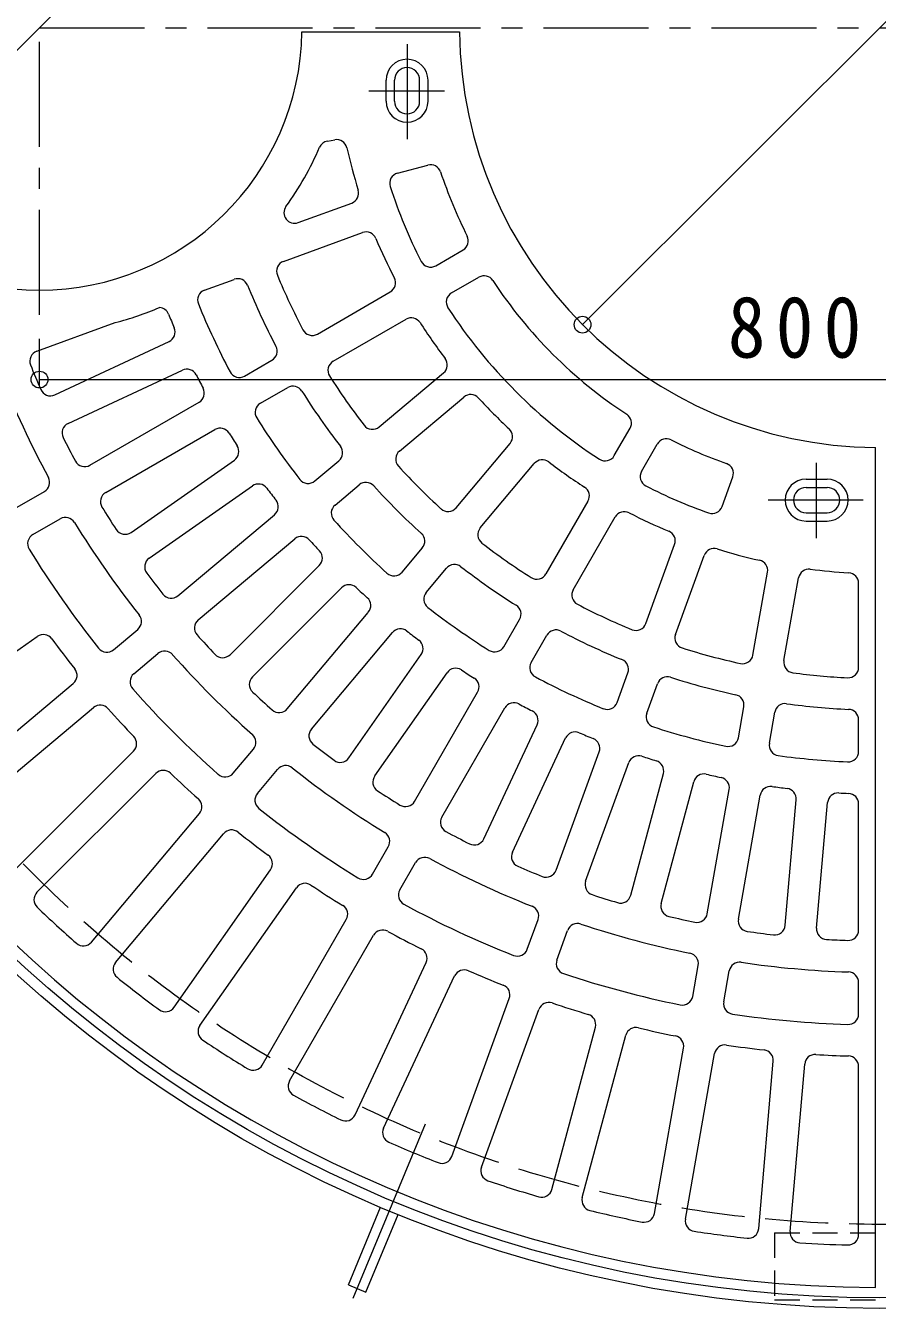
# Model space of a CAD drawing. Units: millimetres at full size, sheet at 1:10; details may follow other scales. Extents: x -1674 to 1760, y -1368 to 1200.
# Drawn here: x -1282 to -877, y -105 to 506 of the extents above; entities that cross this region are included whole.
import ezdxf

# ---------------------------------------------------------------- set-up
doc = ezdxf.new("R2010")
doc.units = ezdxf.units.MM
doc.header["$LTSCALE"] = 10
doc.header["$PDMODE"] = 32
doc.header["$PDSIZE"] = 8
for name, pattern in [('CHAIN1', [8, 5, -1, 1, -1]), ('CHAIN2', [12, 9, -1, 1, -1]), ('DASHED1', [1.8, 1.2, -0.6]), ('DASHED3', [4, 3, -1])]:
    doc.linetypes.add(name, pattern=pattern)
for name, color, linetype, lineweight in [('0-1', 2, 'Continuous', 18), ('0-2', 3, 'Continuous', 18), ('0-4', 7, 'Continuous', 18)]:
    doc.layers.add(name, color=color, linetype=linetype, lineweight=lineweight)
doc.styles.add('ＭＳ ゴシック', font='')
doc.styles.get('ＭＳ ゴシック').set_extended_font_data('MS Gothic')

msp = doc.modelspace()

# ---------------------------------------------------------------- linework, layer by layer
at = {"layer": '0-1', "linetype": 'CHAIN1'}
msp.add_line((-1275.87, 505.27), (-181.63, 505.27), dxfattribs=at)
at = {"layer": '0-1', "linetype": 'CHAIN2'}
msp.add_line((-1126.55, -99.93), (-1090.09, -11.9), dxfattribs=at)
at = {"layer": '0-1'}
for p, q in [((-1128.77, -93.53), (-1113.47, -56.57)), ((-1120.46, -96.97), (-1105.15, -60.02)), ((-1128.77, -93.53), (-1120.46, -96.97))]:
    msp.add_line(p, q, dxfattribs=at)
at = {"layer": '0-1', "linetype": 'DASHED1'}
for p, q in [((-925.87, -68.73), (-925.87, -100.73)), ((-925.87, -68.73), (-825.87, -68.73)), ((-925.87, -100.73), (-825.87, -100.73))]:
    msp.add_line(p, q, dxfattribs=at)
at = {"layer": '0-1'}
for radius in [610, 605]:
    msp.add_circle((-875.87, 505.27), radius, dxfattribs=at)
at = {"layer": '0-1', "linetype": 'DASHED3'}
msp.add_circle((-875.87, 505.27), 570, dxfattribs=at)
at = {"layer": '0-2', "linetype": 'CHAIN1'}
for p, q in [((-1275.87, 368.52), (-1275.87, 505.27)), ((-1100.86, 497.47), (-1100.86, 452.18)), ((-1119, 475.27), (-1083.07, 475.27)), ((-905.87, 262.14), (-905.87, 298.07)), ((-883.67, 280.28), (-928.97, 280.28))]:
    msp.add_line(p, q, dxfattribs=at)
at = {"layer": '0-2'}
for p, q in [((-1150.89, 503.27), (-1075.86, 503.27)), ((-1110.86, 470.27), (-1110.86, 480.27)), ((-1106.86, 470.27), (-1106.86, 480.27)), ((-1094.86, 470.27), (-1094.86, 480.27)), ((-1090.86, 470.27), (-1090.86, 480.27)), ((-1138.79, 451.29), (-1135.25, 451.92)), ((-1105.44, 435.99), (-1090.93, 439.88)), ((-1152.76, 412.47), (-1127.18, 421.78)), ((-1159.67, 393.99), (-1122.05, 407.69)), ((-1087.18, 391.93), (-1074.18, 399.44)), ((-1197.29, 380.3), (-1183.18, 385.43)), ((-1079.68, 378.94), (-1066.67, 386.45)), ((-1143.54, 359.39), (-1108.86, 379.41)), ((-1277.2, 351.21), (-1239.79, 364.83)), ((-1136.04, 346.4), (-1101.36, 366.42)), ((-1268.59, 330.42), (-1214.18, 355.79)), ((-1262.25, 316.82), (-1207.84, 342.19)), ((-1178.2, 339.38), (-1165.2, 346.88)), ((-1114.14, 315.13), (-1083.47, 340.86)), ((-1170.7, 326.39), (-1157.7, 333.89)), ((-1251.85, 296.85), (-1199.87, 326.87)), ((-1104.5, 303.63), (-1073.83, 329.37)), ((-1244.35, 283.86), (-1192.37, 313.88)), ((-1002.2, 301.45), (-994.69, 314.46)), ((-1077.5, 276.64), (-1051.77, 307.31)), ((-989.21, 293.96), (-981.7, 306.96)), ((-877.87, -94.73), (-877.87, 305.28)), ((-1232.26, 264.88), (-1183.09, 299.31)), ((-1144.8, 289.4), (-1133.31, 299.04)), ((-1066.01, 267), (-1040.28, 297.67)), ((-1135.16, 277.9), (-1123.66, 287.55)), ((-950.9, 277.19), (-945.77, 291.29)), ((-910.87, 290.28), (-900.87, 290.28)), ((-1286.51, 276.85), (-1273.51, 284.35)), ((-1223.66, 252.59), (-1174.48, 287.02)), ((-910.87, 286.28), (-900.87, 286.28)), ((-1014.72, 279.77), (-1034.74, 245.1)), ((-1279.01, 263.85), (-1266.01, 271.36)), ((-1209.95, 234.73), (-1163.97, 273.32)), ((-1021.75, 237.6), (-1001.73, 272.27)), ((-910.87, 274.28), (-900.87, 274.28)), ((-910.87, 270.28), (-900.87, 270.28)), ((-1200.31, 223.24), (-1154.33, 261.82)), ((-1103.23, 245.97), (-1093.58, 257.47)), ((-987.15, 221.46), (-973.46, 259.08)), ((-973.05, 216.33), (-959.36, 253.95)), ((-1185.1, 206.64), (-1142.65, 249.09)), ((-1091.74, 236.33), (-1082.09, 247.83)), ((-936.18, 206.45), (-929.23, 245.88)), ((-1174.5, 196.03), (-1132.05, 238.48)), ((-921.41, 203.84), (-914.45, 243.27)), ((-885.87, 200.63), (-885.87, 240.68)), ((-1157.9, 180.83), (-1119.31, 226.81)), ((-1054.75, 210.43), (-1047.25, 223.43)), ((-1342.47, 169.39), (-1276.92, 215.29)), ((-1240.61, 209.01), (-1229.11, 218.65)), ((-1146.41, 171.18), (-1107.82, 217.17)), ((-1041.76, 202.93), (-1034.26, 215.93)), ((-1230.96, 197.52), (-1219.47, 207.16)), ((-1128.55, 157.48), (-1094.12, 206.65)), ((-1116.26, 148.87), (-1081.83, 198.05)), ((-1000.84, 183.85), (-995.71, 197.95)), ((-1321.06, 141.5), (-1259.76, 192.93)), ((-986.75, 178.71), (-981.61, 192.82)), ((-1097.28, 136.78), (-1067.26, 188.77)), ((-1311.42, 130), (-1250.12, 181.44)), ((-1084.29, 129.28), (-1054.27, 181.26)), ((-943.13, 167.03), (-940.52, 181.81)), ((-928.36, 164.42), (-925.75, 179.2)), ((-1064.32, 118.88), (-1038.95, 173.29)), ((-885.87, 160.58), (-885.87, 175.6)), ((-1050.73, 112.54), (-1025.36, 166.95)), ((-1287.67, 104.08), (-1231.08, 160.66)), ((-1183.62, 150.17), (-1173.98, 161.67)), ((-1029.93, 103.93), (-1009.4, 160.34)), ((-1015.83, 98.8), (-995.3, 155.21)), ((-1277.06, 93.47), (-1220.48, 150.06)), ((-1172.13, 140.53), (-1162.48, 152.02)), ((-994.36, 92.03), (-978.83, 150.01)), ((-979.87, 88.15), (-964.34, 146.13)), ((-957.9, 83.27), (-947.47, 142.39)), ((-943.13, 80.67), (-932.7, 139.78)), ((-920.81, 77.73), (-915.58, 137.53)), ((-905.87, 76.42), (-900.63, 136.22)), ((-885.87, 75.52), (-885.87, 135.56)), ((-1251.13, 69.71), (-1199.7, 131.02)), ((-1239.64, 60.07), (-1188.21, 121.37)), ((-1117.28, 102.13), (-1109.78, 115.12)), ((-1211.75, 38.66), (-1165.85, 104.21)), ((-1104.29, 94.62), (-1096.79, 107.62)), ((-1199.46, 30.06), (-1153.56, 95.61)), ((-1169.8, 11.17), (-1129.79, 80.47)), ((-1043.61, 66.33), (-1038.48, 80.43)), ((-1029.52, 61.19), (-1024.39, 75.3)), ((-1156.81, 3.66), (-1116.8, 72.97)), ((-1125.62, -12.57), (-1091.8, 59.95)), ((-964.85, 43.87), (-962.24, 58.64)), ((-950.08, 41.26), (-947.47, 56.04)), ((-1112.02, -18.91), (-1078.21, 53.61)), ((-885.87, 35.5), (-885.87, 50.5)), ((-1079.54, -32.37), (-1052.17, 42.83)), ((-1065.44, -37.5), (-1038.07, 37.7)), ((-1031.9, -48.08), (-1011.19, 29.22)), ((-1017.42, -51.96), (-996.7, 25.34)), ((-983.08, -59.57), (-969.19, 19.24)), ((-968.31, -62.18), (-954.42, 16.63)), ((-933.45, -66.77), (-926.47, 12.95)), ((-918.51, -68.07), (-911.53, 11.64)), ((-885.87, -69.55), (-885.87, 10.48))]:
    msp.add_line(p, q, dxfattribs=at)
for centre, radius, start, end in [((-875.87, 505.27), 600, 180.19101, 269.80902), ((-1275.87, 505.27), 125, 180.91687, 359.08313), ((-875.87, 505.27), 200, 180.57303, 269.42705), ((-1100.86, 480.27), 10, 0, 180), ((-1100.86, 480.27), 6, 0, 180), ((-1100.86, 470.27), 10, 180, 0), ((-1100.86, 470.27), 6, 180, 0), ((-1275.87, 505.27), 145, 324.03281, 336.87973), ((-1137.92, 446.37), 5, 100.00092, 156.88007), ((-1134.38, 446.99), 5, 12.70279, 99.99951), ((-875.87, 505.27), 260, 192.70375, 197.29633), ((-1089.63, 435.05), 5, 18.18269, 105.00017), ((-1104.14, 431.16), 5, 105.00017, 197.98607), ((-875.87, 505.27), 220, 198.18517, 206.81541), ((-1128.89, 426.48), 5, 289.99985, 17.29433), ((-875.87, 505.27), 245, 197.98586, 207.01471), ((-1154.47, 417.17), 5, 144.03232, 290.00032), ((-1120.34, 402.99), 5, 22.70279, 109.99951), ((-875.87, 505.27), 260, 202.70375, 207.29633), ((-1076.68, 403.77), 5, 300.00018, 26.81769), ((-1157.96, 389.29), 5, 109.99951, 202.34775), ((-1089.68, 396.26), 5, 207.01575, 300.00018), ((-1181.47, 380.74), 5, 22.17317, 109.99951), ((-875.87, 505.27), 310, 202.34886, 207.65103), ((-1111.36, 383.74), 5, 299.99985, 27.29433), ((-1064.17, 382.12), 5, 33.18774, 119.9998), ((-1195.58, 375.6), 5, 109.99852, 202.07494), ((-875.87, 505.27), 325, 202.17084, 207.82907), ((-1077.18, 374.61), 5, 119.9998, 212.98615), ((-875.87, 505.27), 220, 213.18533, 236.81573), ((-875.87, 505.27), 350, 202.07645, 207.92358), ((-1275.87, 505.27), 145, 284.40732, 293.2346), ((-1219.08, 367.05), 5, 21.93544, 85.24025), ((-875.87, 505.27), 365, 201.93604, 203.06393), ((-1098.86, 362.09), 5, 32.70279, 119.99951), ((-875.87, 505.27), 245, 212.9861, 237.01491), ((-1216.3, 360.32), 5, 295.00017, 23.06366), ((-1146.04, 363.72), 5, 207.65123, 299.99985), ((-875.87, 505.27), 260, 212.70375, 217.29633), ((-1275.49, 346.52), 5, 109.99951, 201.66319), ((-1167.7, 351.21), 5, 300.00117, 27.83032), ((-875.87, 505.27), 435, 201.66579, 203.33417), ((-1205.73, 337.66), 5, 26.93785, 115.00027), ((-1133.54, 342.07), 5, 119.99951, 212.34775), ((-1086.68, 344.69), 5, 309.99985, 37.29433), ((-875.87, 505.27), 450, 201.57423, 208.42566), ((-875.87, 505.27), 365, 206.93599, 208.06392), ((-1180.7, 343.71), 5, 207.92593, 300.00117), ((-875.87, 505.27), 310, 212.34886, 217.65103), ((-1270.7, 334.95), 5, 203.33188, 295.00017), ((-1202.37, 331.2), 5, 299.99985, 28.06329), ((-1155.2, 329.56), 5, 32.17317, 119.99951), ((-875.87, 505.27), 325, 212.17084, 217.82907), ((-1070.61, 325.54), 5, 42.70279, 129.99951), ((-1168.2, 322.05), 5, 119.99852, 212.07494), ((-875.87, 505.26), 260, 222.70375, 227.29633), ((-875.87, 505.27), 350, 212.07645, 217.92358), ((-999.02, 316.97), 5, 329.99878, 56.81619), ((-1260.14, 312.29), 5, 115.00017, 206.66525), ((-1189.87, 309.55), 5, 31.93544, 119.99951), ((-875.87, 505.27), 365, 211.93604, 213.06393), ((-1117.35, 318.96), 5, 217.65123, 309.99985), ((-1055.6, 310.52), 5, 319.99985, 47.29433), ((-875.87, 505.27), 435, 206.6658, 208.33418), ((-1185.95, 303.41), 5, 305.00017, 33.06366), ((-1136.52, 302.88), 5, 310.00117, 37.83032), ((-977.37, 304.46), 5, 63.1861, 149.99878), ((-875.87, 505.27), 220, 243.18549, 250.63667), ((-1101.28, 299.8), 5, 129.99951, 222.34775), ((-1036.45, 294.45), 5, 52.70279, 139.99951), ((-1006.53, 303.96), 5, 237.01541, 329.99878), ((-1254.35, 301.19), 5, 208.33261, 299.99985), ((-875.87, 505.26), 310, 222.34886, 227.65103), ((-875.87, 505.26), 260, 232.70375, 237.29633), ((-984.88, 291.46), 5, 149.99736, 242.98808), ((-950.47, 293), 5, 340.00282, 70.63492), ((-1276.01, 288.68), 5, 300.00117, 28.42776), ((-1171.62, 282.93), 5, 36.93785, 125.00027), ((-1148.02, 293.23), 5, 217.92593, 310.00117), ((-1120.45, 283.72), 5, 42.17317, 129.99951), ((-910.87, 280.28), 10, 90, 270), ((-900.87, 280.28), 10, 270, 90), ((-1241.85, 279.53), 5, 119.99951, 211.66319), ((-875.87, 505.27), 365, 216.93599, 218.06392), ((-875.87, 505.26), 325, 222.17084, 227.82907), ((-1019.05, 282.27), 5, 329.99985, 57.29433), ((-875.87, 505.27), 245, 242.98619, 250.59692), ((-910.87, 280.28), 6, 90, 270), ((-900.87, 280.28), 6, 270, 90), ((-875.87, 505.27), 435, 211.66579, 213.33417), ((-1167.18, 277.15), 5, 309.99985, 38.06329), ((-1131.95, 274.07), 5, 129.99852, 222.07494), ((-1081.33, 279.85), 5, 227.65123, 319.99985), ((-955.6, 278.9), 5, 250.59634, 340.00186), ((-1263.51, 267.03), 5, 31.57578, 119.99951), ((-875.87, 505.27), 450, 211.57423, 218.42566), ((-875.87, 505.26), 350, 222.07645, 227.92358), ((-997.4, 269.77), 5, 62.70279, 149.99951), ((-875.87, 505.26), 260, 242.70375, 247.29633), ((-1276.51, 259.52), 5, 119.99951, 211.52373), ((-1235.13, 268.97), 5, 213.33188, 305.00017), ((-1151.11, 257.99), 5, 41.93544, 129.99951), ((-1097.42, 260.69), 5, 320.00117, 47.83032), ((-1062.18, 263.78), 5, 139.99951, 232.34775), ((-978.15, 260.79), 5, 339.99985, 67.29433), ((-875.87, 505.27), 475, 211.52399, 218.47598), ((-875.87, 505.26), 365, 221.93604, 223.06393), ((-875.87, 505.26), 310, 232.34886, 237.65103), ((-954.66, 252.24), 5, 72.70279, 159.99951), ((-875.87, 505.26), 260, 252.70375, 257.29633), ((-1220.79, 248.49), 5, 125.00017, 216.66525), ((-1146.19, 252.62), 5, 315.00017, 43.06366), ((-934.15, 246.75), 5, 349.99985, 77.29433), ((-875.87, 505.27), 435, 216.6658, 218.33418), ((-1107.06, 249.19), 5, 227.92593, 320.00117), ((-1078.26, 244.61), 5, 52.17317, 139.99951), ((-875.87, 505.26), 325, 232.17084, 237.82907), ((-1039.07, 247.6), 5, 237.65123, 329.99985), ((-909.53, 242.4), 5, 82.70279, 169.99951), ((-875.87, 505.26), 260, 262.70375, 266.75606), ((-890.87, 240.68), 5, 0, 86.75624), ((-1128.51, 234.95), 5, 46.93785, 135.00027), ((-875.87, 505.26), 365, 226.93599, 228.06392), ((-1213.17, 238.56), 5, 218.33261, 309.99985), ((-1123.14, 230.03), 5, 319.99985, 48.06329), ((-1087.91, 233.12), 5, 139.99852, 232.07494), ((-1017.42, 235.1), 5, 149.99951, 242.34775), ((-875.87, 505.26), 350, 232.07645, 237.92358), ((-1051.58, 225.93), 5, 330.00117, 57.83032), ((-875.87, 505.26), 310, 242.34886, 247.65103), ((-1232.32, 222.49), 5, 310.00117, 38.42776), ((-1197.1, 219.41), 5, 129.99951, 221.66319), ((-991.85, 223.17), 5, 247.65123, 339.99985), ((-1274.05, 211.2), 5, 36.44609, 125.00017), ((-875.87, 505.27), 490, 216.44699, 218.55295), ((-875.87, 505.26), 435, 221.66579, 223.33417), ((-1103.99, 213.95), 5, 51.93544, 139.99951), ((-875.87, 505.26), 365, 231.93604, 233.06393), ((-1029.93, 213.43), 5, 62.17317, 149.99951), ((-875.87, 505.26), 325, 242.17084, 247.82907), ((-968.36, 214.62), 5, 159.99951, 252.34775), ((-1243.82, 212.84), 5, 218.4758, 310.00117), ((-1216.26, 203.33), 5, 41.57578, 129.99951), ((-1098.21, 209.52), 5, 325.00017, 53.06366), ((-1059.09, 212.93), 5, 237.92593, 330.00117), ((-875.87, 505.26), 310, 252.34886, 257.65103), ((-875.87, 505.26), 450, 221.57423, 228.42566), ((-1188.64, 210.18), 5, 223.33188, 315.00017), ((-1037.43, 200.43), 5, 149.99852, 242.07494), ((-1000.41, 199.66), 5, 340.00117, 67.83032), ((-941.1, 207.32), 5, 257.65123, 349.99985), ((-916.48, 202.97), 5, 169.99951, 262.34775), ((-1262.98, 196.76), 5, 309.99985, 38.55345), ((-1227.75, 193.69), 5, 129.99951, 221.52373), ((-1170.96, 192.5), 5, 135.00017, 226.66525), ((-1077.74, 195.18), 5, 56.93785, 145.00027), ((-875.87, 505.26), 365, 236.93599, 238.06392), ((-875.87, 505.26), 350, 242.07645, 247.92358), ((-976.91, 191.11), 5, 72.17317, 159.99951), ((-875.87, 505.26), 325, 252.17084, 257.82907), ((-875.87, 505.26), 310, 262.34886, 267.18187), ((-890.87, 200.63), 5, 267.18268, 0), ((-875.87, 505.26), 475, 221.52399, 228.47598), ((-1071.59, 191.27), 5, 329.99985, 58.06329), ((-875.87, 505.26), 435, 226.6658, 228.33418), ((-1049.94, 178.76), 5, 61.93544, 149.99951), ((-1005.54, 185.56), 5, 247.92593, 340.00117), ((-945.45, 182.68), 5, 350.00117, 77.83032), ((-920.83, 178.33), 5, 82.17317, 169.99951), ((-1246.91, 177.61), 5, 41.44856, 129.99951), ((-875.87, 505.26), 490, 221.44701, 223.55299), ((-1161.73, 184.04), 5, 228.33261, 319.99985), ((-875.87, 505.26), 365, 241.93604, 243.06393), ((-1043.48, 175.4), 5, 335.00017, 63.06366), ((-982.05, 177), 5, 159.99852, 252.07494), ((-875.87, 505.26), 325, 262.17084, 267.39551), ((-890.87, 175.6), 5, 0, 87.39589), ((-1142.58, 167.97), 5, 139.99951, 231.66319), ((-875.87, 505.26), 350, 252.07645, 257.92358), ((-1234.62, 164.2), 5, 315.00027, 43.55359), ((-1177.81, 164.88), 5, 320.00117, 48.42776), ((-1020.82, 164.84), 5, 66.93785, 155.00027), ((-875.87, 505.26), 365, 246.93599, 248.06392), ((-1014.09, 162.05), 5, 339.99985, 68.06329), ((-948.05, 167.89), 5, 257.92593, 350.00117), ((-875.87, 505.26), 435, 231.66579, 233.33417), ((-923.43, 163.55), 5, 169.99852, 262.07494), ((-890.87, 160.58), 5, 267.50958, 0), ((-1158.66, 148.81), 5, 51.57578, 139.99951), ((-1132.65, 160.35), 5, 233.33188, 325.00017), ((-990.6, 153.5), 5, 71.93544, 159.99951), ((-875.87, 505.26), 365, 251.93604, 253.06393), ((-983.66, 151.31), 5, 345.00017, 73.06366), ((-875.87, 505.26), 350, 262.07645, 267.50883), ((-1216.94, 146.52), 5, 46.44609, 135.00017), ((-875.87, 505.26), 490, 226.44699, 228.55295), ((-1187.45, 153.39), 5, 228.4758, 320.00117), ((-875.87, 505.26), 450, 231.57423, 238.42566), ((-1112.17, 146.01), 5, 145.00017, 236.66525), ((-959.51, 144.84), 5, 76.93785, 165.00027), ((-875.87, 505.26), 365, 256.93599, 258.06392), ((-952.4, 143.26), 5, 349.99985, 78.06329), ((-875.87, 505.26), 435, 236.6658, 238.33418), ((-927.78, 138.92), 5, 81.93544, 169.99951), ((-875.87, 505.26), 365, 261.93604, 263.06392), ((-920.56, 137.97), 5, 355.00017, 83.06366), ((-895.63, 135.79), 5, 86.93785, 175.00027), ((-875.87, 505.26), 365, 266.9391, 267.67725), ((-890.87, 135.56), 5, 0, 87.67717), ((-1203.53, 134.23), 5, 319.99985, 48.55345), ((-1168.3, 137.31), 5, 139.99951, 231.52373), ((-1101.61, 139.28), 5, 238.33261, 329.99985), ((-875.87, 505.26), 475, 231.52399, 238.47598), ((-1079.96, 126.78), 5, 149.99951, 241.66319), ((-1184.38, 118.16), 5, 51.44856, 139.99951), ((-875.87, 505.26), 435, 241.66579, 243.33417), ((-875.87, 505.26), 490, 231.44701, 233.55299), ((-1114.11, 117.62), 5, 330.00117, 58.42776), ((-1068.85, 121), 5, 243.33188, 335.00017), ((-1169.94, 107.08), 5, 325.00027, 53.55359), ((-1092.46, 105.12), 5, 61.57578, 149.99951), ((-1046.19, 110.43), 5, 155.00017, 246.66525), ((-875.87, 505.26), 450, 241.57423, 248.42566), ((-875.87, 505.26), 435, 246.6658, 248.33418), ((-1034.63, 105.64), 5, 248.33261, 339.99985), ((-1121.61, 104.62), 5, 238.4758, 330.00117), ((-1011.13, 97.09), 5, 159.99951, 251.66319), ((-1273.52, 89.94), 5, 135.00017, 226.24487), ((-1149.46, 92.74), 5, 56.44609, 145.00017), ((-875.87, 505.26), 490, 236.44699, 238.55295), ((-1099.96, 92.12), 5, 149.99951, 241.52373), ((-875.87, 505.26), 435, 251.66579, 253.33417), ((-999.19, 93.32), 5, 253.33188, 345.00017), ((-875.87, 505.26), 580, 226.24565, 228.75435), ((-1134.12, 82.97), 5, 329.99985, 58.55345), ((-875.87, 505.26), 475, 241.52399, 248.47598), ((-1043.18, 82.14), 5, 340.00117, 68.42776), ((-975.04, 86.85), 5, 165.00017, 256.66525), ((-875.87, 505.26), 435, 256.6658, 258.33418), ((-962.82, 84.14), 5, 258.33261, 349.99985), ((-938.2, 79.8), 5, 169.99951, 261.66319), ((-1112.47, 70.47), 5, 61.44856, 149.99951), ((-875.87, 505.26), 490, 241.44701, 243.55299), ((-1019.69, 73.58), 5, 71.57578, 159.99951), ((-875.87, 505.26), 450, 251.57423, 258.42566), ((-875.87, 505.26), 435, 261.66579, 263.33417), ((-925.79, 78.16), 5, 263.33188, 355.00017), ((-900.88, 75.98), 5, 175.00017, 266.66525), ((-890.87, 75.52), 5, 268.00099, 0), ((-1254.96, 72.93), 5, 228.75677, 319.99985), ((-875.87, 505.26), 435, 266.6658, 268.00148), ((-1096.33, 62.06), 5, 335.00027, 63.55359), ((-1048.31, 68.04), 5, 248.4758, 340.00117), ((-1024.82, 59.48), 5, 159.99951, 251.52373), ((-967.16, 59.51), 5, 350.00117, 78.42776), ((-1235.81, 56.86), 5, 139.99951, 231.24564), ((-1073.67, 51.5), 5, 66.44609, 155.00017), ((-875.87, 505.26), 490, 246.44699, 248.55295), ((-942.54, 55.17), 5, 81.57578, 169.99951), ((-875.87, 505.26), 450, 261.57423, 268.11133), ((-890.87, 50.5), 5, 0, 88.11185), ((-875.87, 505.26), 580, 231.24564, 233.75433), ((-1056.87, 44.54), 5, 339.99985, 68.55345), ((-875.87, 505.26), 475, 251.52399, 258.47598), ((-969.77, 44.73), 5, 258.4758, 350.00117), ((-1215.84, 41.53), 5, 233.75256, 325.00027), ((-1033.37, 35.98), 5, 71.44856, 159.99951), ((-875.87, 505.26), 490, 251.44701, 253.55299), ((-945.15, 40.39), 5, 169.99951, 261.52373), ((-1016.02, 30.51), 5, 345.00027, 73.55359), ((-875.87, 505.26), 475, 261.52399, 268.17163), ((-890.87, 35.5), 5, 268.17143, 0), ((-1195.36, 27.19), 5, 145.00017, 236.24487), ((-991.87, 24.04), 5, 76.44609, 165.00017), ((-875.87, 505.26), 490, 256.44699, 258.55295), ((-974.11, 20.11), 5, 349.99985, 78.55345), ((-875.87, 505.26), 580, 236.24565, 238.75435), ((-949.49, 15.76), 5, 81.44856, 169.99951), ((-875.87, 505.26), 490, 261.44701, 263.55299), ((-931.46, 13.39), 5, 355.00027, 83.55359), ((-906.55, 11.21), 5, 86.44609, 175.00017), ((-875.87, 505.26), 490, 266.44699, 268.26399), ((-890.87, 10.48), 5, 0, 88.26508), ((-1174.13, 13.67), 5, 238.75677, 329.99985), ((-1152.48, 1.17), 5, 149.99951, 241.24564), ((-875.87, 505.26), 580, 241.24564, 243.75433), ((-1130.15, -10.46), 5, 243.75256, 335.00027), ((-1107.49, -21.03), 5, 155.00017, 246.24487), ((-875.87, 505.26), 580, 246.24565, 248.75435), ((-1084.23, -30.66), 5, 248.75677, 339.99985), ((-1060.74, -39.21), 5, 159.99951, 251.24564), ((-875.87, 505.26), 580, 251.24564, 253.75433), ((-1036.73, -46.78), 5, 253.75256, 345.00027), ((-1012.59, -53.25), 5, 165.00017, 256.24487), ((-875.87, 505.26), 580, 256.24565, 258.75435), ((-988.01, -58.7), 5, 258.75677, 349.99985), ((-963.39, -63.04), 5, 169.99951, 261.24564), ((-938.43, -66.33), 5, 263.75256, 355.00027), ((-875.87, 505.26), 580, 261.24564, 263.75433), ((-913.53, -68.51), 5, 175.00017, 266.24487), ((-890.87, -69.55), 5, 268.50676, 0), ((-875.87, 505.26), 580, 266.24565, 268.5056)]:
    msp.add_arc(centre, radius, start, end, dxfattribs=at)
at = {"layer": '0-4'}
for p, q in [((-734.45, 646.69), (-1017.29, 363.85)), ((-1364.26, 416.88), (-1187.48, 593.66)), ((-1275.87, 334.67), (-1275.87, 357.02)), ((-1275.87, 337.67), (-475.87, 337.67))]:
    msp.add_line(p, q, dxfattribs=at)
for p in [(-1017.29, 363.85), (-1275.87, 337.67)]:
    msp.add_point(p, dxfattribs=at)

# ---------------------------------------------------------------- texts
at = {"layer": '0-4', "color": 2, "insert": (-1314.88, 474.75), "char_height": 29.33, "attachment_point": 7, "rotation": 45, "style": 'ＭＳ ゴシック'}
msp.add_mtext('\\T1.21;\\W0.95;φ250', dxfattribs=at)
at = {"layer": '0-4', "color": 2, "insert": (-948.15, 347.67), "char_height": 29.33, "attachment_point": 7, "style": 'ＭＳ ゴシック'}
msp.add_mtext('\\T1.27;\\W0.9;800', dxfattribs=at)

doc.saveas('drawing.dxf')
